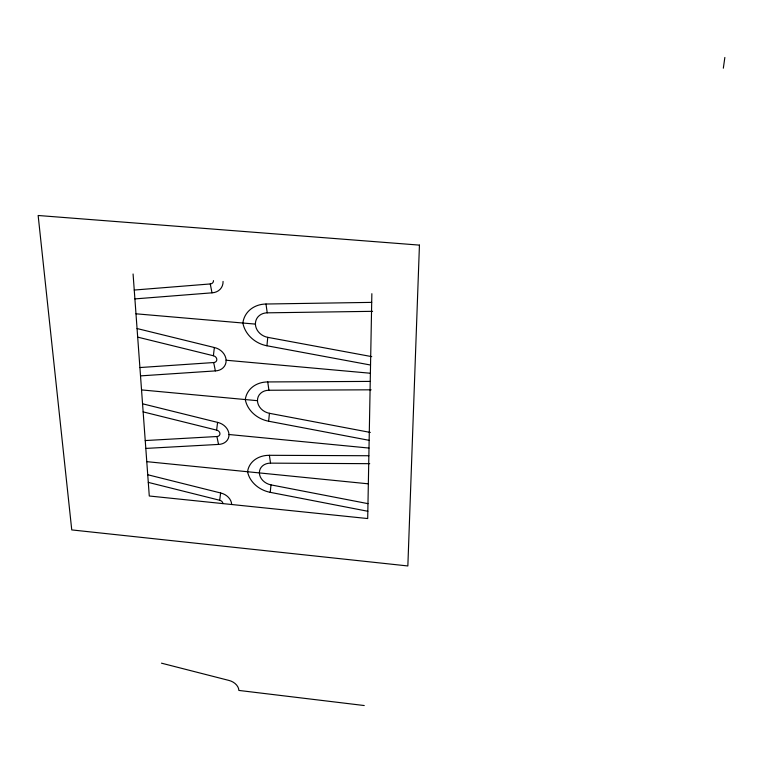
<?xml version="1.0" encoding="UTF-8"?>
<svg xmlns="http://www.w3.org/2000/svg" width="763" height="763" viewBox="0 0 763 763"><rect width="100%" height="100%" fill="white"/><g stroke="black" fill="none" stroke-linecap="round" stroke-linejoin="round"><path stroke-width="1.14" d="M371.858 293.688L367.699 518.554L149.281 495.998L133.077 273.984M370.532 365.029L266.926 345.763L267.765 337.351A13.906 12.008 25.6 0 1 255.414 324.056A13.906 12.008 25.6 0 1 267.231 312.83L372.592 311.323M369.149 440.327L268.624 421.224L269.434 413.308A13.467 11.321 22.8 0 1 257.465 400.689L141.536 389.912M367.833 511.267L270.216 492.335L271.008 484.886A13.066 10.682 20.9 0 1 259.391 472.879A13.066 10.682 20.9 0 1 270.531 463.141L369.712 463.675M139.906 367.547L213.688 362.539A3.929 3.31 27.1 0 0 216.806 359.44A3.929 3.31 27.1 0 0 213.392 355.749L214.355 347.518L137.063 328.538M145.237 440.556L216.911 436.522A3.805 3.119 24.5 0 0 219.944 433.632A3.805 3.119 24.5 0 0 216.635 430.122L217.579 422.387L142.547 403.789M222.91 503.599A3.691 2.947 22.5 0 0 219.696 500.261L220.621 492.974L147.726 474.739M723.334 68.203L724.85 57.463M134.25 290.045L210.264 283.95A4.063 3.51 30.8 0 0 213.468 280.622M134.898 298.905L212 292.83A13.992 12.074 30.8 0 0 223.063 281.413M140.516 375.882L215.366 370.904A13.524 11.388 27.1 0 0 226.115 360.231L370.379 373.241M145.809 448.415L218.533 444.419A13.095 10.758 24.5 0 0 228.986 434.471A13.095 10.758 24.5 0 0 217.579 422.387M266.926 345.763A27.506 23.787 25.7 0 1 242.882 323.026A27.43 23.672 25.4 0 1 265.991 304.017L371.695 302.377M268.624 421.224A26.648 22.423 22.9 0 1 245.295 399.602A26.571 22.308 22.7 0 1 267.737 381.939L370.236 381.405M257.465 400.689A13.467 11.321 22.8 0 1 268.929 390.246L371.104 389.817M270.216 492.335A25.847 21.154 21 0 1 247.574 471.734A25.78 21.049 20.9 0 1 269.387 455.301L368.863 455.74M135.986 313.803L255.414 324.103M228.986 434.509L369.006 448.062M146.773 461.653L368.338 483.828M364.247 705.537L238.876 690.429A11.703 8.66 19.1 0 0 228.7 680.367L161.47 663.171M267.765 337.351L371.734 356.626M269.434 413.308L370.303 432.43M271.008 484.886L367.976 503.647M213.392 355.749L137.693 337.132M216.635 430.122L143.139 411.886M219.696 500.261L148.289 482.388M216.911 436.522L218.533 444.419M213.688 362.539L215.366 370.904M210.264 283.95L212 292.83M269.387 455.301L270.531 463.141M267.737 381.939L268.929 390.246M265.991 304.017L267.231 312.83M214.355 347.518A13.524 11.388 27.1 0 1 226.115 360.231M220.621 492.974A12.713 10.167 22.5 0 1 231.694 504.515M419.44 245.114L407.852 565.955L71.751 529.913L38.15 215.49L419.44 245.114"/></g></svg>
